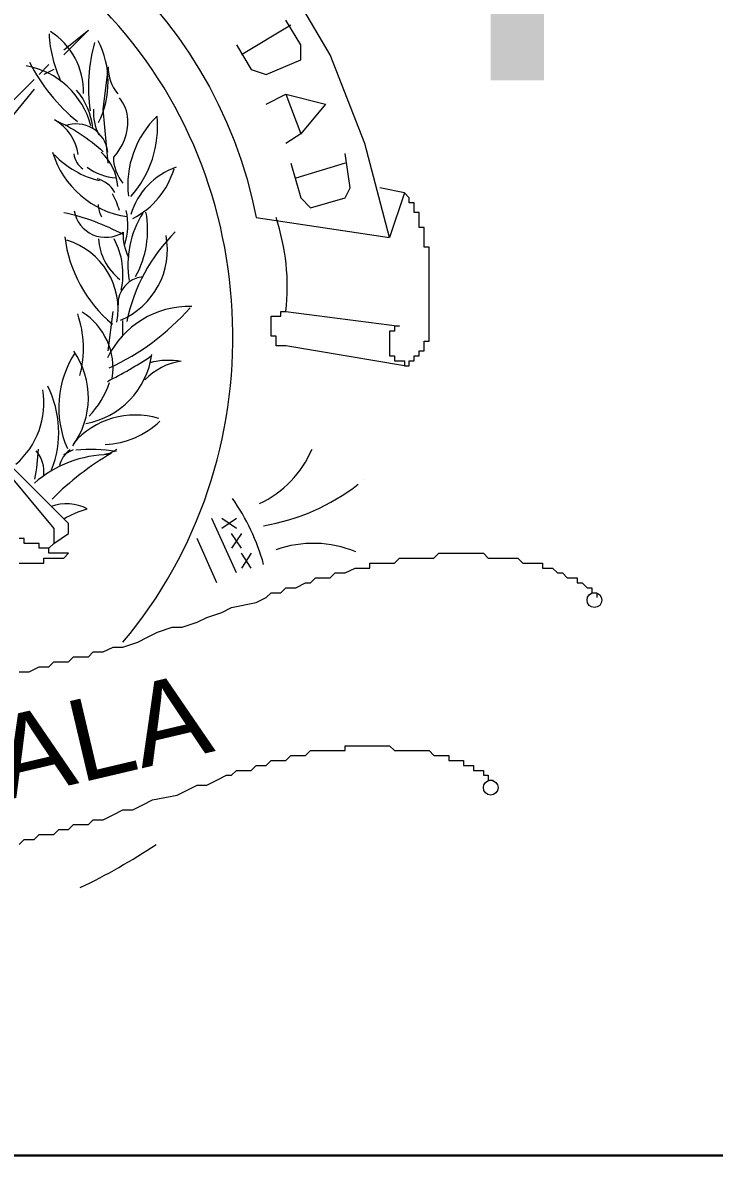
# Model space of a CAD drawing. Header units: millimetres. Extents: x 2290 to 2376, y 1743 to 1875.
# Drawn here: x 2305.296 to 2307.669, y 1864.946 to 1868.835 of the extents above; entities that cross this region are included whole.
import ezdxf

# ---------------------------------------------------------------- set-up
doc = ezdxf.new("R2010")
doc.units = ezdxf.units.MM
for name, color, linetype in [('PDF_0', 7, 'Continuous'), ('PDF_FORMATO', 7, 'Continuous'), ('PDF_Text', 7, 'Continuous')]:
    doc.layers.add(name, color=color, linetype=linetype)
doc.styles.add('PDF Arial-BoldMT', font='arial.ttf')
doc.styles.add('PDF TimesNewRomanPS-BoldMT', font='arial.ttf')

msp = doc.modelspace()

# ---------------------------------------------------------------- linework, layer by layer
at = {"layer": 'PDF_0', "lineweight": 9}
msp.add_lwpolyline([(2306.0973, 1868.1653), (2306.5548, 1868.0975), (2306.4701, 1868.4195), (2306.3515, 1868.7244), (2306.182, 1869.0125), (2305.9618, 1869.2666), (2305.7246, 1869.47), (2305.9279, 1869.7919), (2305.6229, 1869.9783), (2305.284, 1870.1138), (2304.9282, 1870.2155), (2304.5724, 1870.2324), (2304.1997, 1870.2155), (2303.8439, 1870.1138), (2303.5219, 1869.9783), (2303.2, 1869.7919), (2303.4203, 1869.47), (2303.1661, 1869.2666), (2302.9628, 1869.0125), (2302.7934, 1868.7244), (2302.6578, 1868.4195), (2302.5901, 1868.0975), (2303.0306, 1868.1653, -0.825154)], format="xyb", close=True, dxfattribs=at)
for points in [[(2305.4365, 1868.7414), (2305.5212, 1868.8092), (2305.4365, 1868.7244)], [(2306.0295, 1868.7583), (2306.0804, 1868.6736), (2306.1312, 1868.6567), (2306.2498, 1868.7075), (2306.2498, 1868.7583), (2306.199, 1868.843)], [(2306.2159, 1868.8261), (2306.0465, 1868.7244)], [(2305.3518, 1868.6567), (2305.3857, 1868.6906)], [(2305.4026, 1868.6736), (2305.3688, 1868.6567)], [(2305.589, 1868.3517), (2305.5721, 1868.5381), (2305.589, 1868.6736)], [(2305.1485, 1868.4195), (2305.1316, 1868.4364), (2305.3349, 1868.6397)], [(2305.3349, 1868.6058), (2305.1824, 1868.4195)], [(2306.1312, 1868.555), (2306.199, 1868.5889), (2306.3345, 1868.555), (2306.2498, 1868.4534), (2306.199, 1868.4195)], [(2306.199, 1868.5889), (2306.2498, 1868.4534)], [(2306.2159, 1868.3517), (2306.2498, 1868.2331), (2306.2837, 1868.1992), (2306.4023, 1868.2331), (2306.4192, 1868.267), (2306.4023, 1868.3856)], [(2306.4023, 1868.3517), (2306.2329, 1868.3009)], [(2306.6056, 1868.25), (2306.5209, 1868.267)], [(2306.6056, 1867.657), (2306.199, 1867.7248), (2306.182, 1867.7248), (2306.1651, 1867.7248), (2306.1651, 1867.7417), (2306.1651, 1867.7587), (2306.1481, 1867.7587), (2306.1481, 1867.7756), (2306.1481, 1867.7926), (2306.1481, 1867.8095), (2306.1481, 1867.8264), (2306.1651, 1867.8264), (2306.182, 1867.8264), (2306.182, 1867.8434), (2306.199, 1867.8434), (2306.5887, 1867.7926), (2306.5717, 1867.7926), (2306.5717, 1867.7756), (2306.5548, 1867.7756), (2306.5548, 1867.7587), (2306.5548, 1867.7417), (2306.5548, 1867.7248), (2306.5548, 1867.7078), (2306.5548, 1867.6909), (2306.5717, 1867.6909), (2306.5717, 1867.674), (2306.5887, 1867.674), (2306.6056, 1867.674), (2306.6056, 1867.657), (2306.6226, 1867.657), (2306.6226, 1867.674), (2306.6395, 1867.674), (2306.6395, 1867.6909), (2306.6564, 1867.6909), (2306.6564, 1867.7078), (2306.6734, 1867.7078), (2306.6734, 1867.7248), (2306.6734, 1867.7417), (2306.6903, 1867.7417), (2306.6903, 1867.7587), (2306.6903, 1867.7756), (2306.6903, 1867.7926), (2306.6903, 1867.8095), (2306.6903, 1867.8264), (2306.6903, 1867.8434), (2306.6903, 1867.8603), (2306.6903, 1867.8773), (2306.6903, 1867.8942), (2306.6903, 1867.9112), (2306.6903, 1867.9281), (2306.6903, 1867.9451), (2306.6903, 1867.962), (2306.6903, 1867.9789), (2306.6903, 1867.9959), (2306.6903, 1868.0128), (2306.6903, 1868.0298), (2306.6903, 1868.0467), (2306.6903, 1868.0637), (2306.6734, 1868.0637), (2306.6734, 1868.0806), (2306.6734, 1868.0975), (2306.6734, 1868.1145), (2306.6734, 1868.1314), (2306.6564, 1868.1314), (2306.6564, 1868.1484), (2306.6564, 1868.1653), (2306.6564, 1868.1823), (2306.6395, 1868.1823), (2306.6395, 1868.1992), (2306.6395, 1868.2161), (2306.6226, 1868.2161), (2306.6226, 1868.2331), (2306.6056, 1868.25), (2306.5548, 1868.0975)], [(2305.589, 1867.7078), (2305.606, 1867.8434)], [(2305.4026, 1867.0471), (2305.4535, 1867.0809), (2305.4535, 1867.1148), (2305.2332, 1867.3351), (2305.1993, 1867.3351), (2305.1654, 1867.352)], [(2305.4365, 1867.352), (2305.4704, 1867.369)], [(2305.2332, 1867.3012), (2305.4026, 1867.0979), (2305.4026, 1867.0471), (2305.3857, 1867.0301)], [(2306.4701, 1867.2673), (2306.4701, 1867.2673)], [(2306.0295, 1866.9454), (2305.9448, 1867.1318)], [(2305.284, 1866.9793), (2305.301, 1866.9793), (2305.3179, 1866.9793), (2305.3349, 1866.9793), (2305.3518, 1866.9793), (2305.3688, 1866.9793), (2305.3688, 1866.9962), (2305.3857, 1866.9962), (2305.4026, 1866.9962), (2305.4196, 1866.9962), (2305.4365, 1866.9962), (2305.4535, 1867.0132), (2305.4365, 1867.0132), (2305.4196, 1867.0132), (2305.4026, 1867.0132), (2305.3857, 1867.0132), (2305.3857, 1867.0301), (2305.3688, 1867.0301), (2305.3518, 1867.0301), (2305.3518, 1867.0471), (2305.3349, 1867.0471), (2305.3179, 1867.0471), (2305.301, 1867.0471), (2305.301, 1867.064), (2305.284, 1867.064)], [(2305.9618, 1866.9115), (2305.894, 1867.064)], [(2305.284, 1866.6065), (2305.301, 1866.6065), (2305.3179, 1866.6065), (2305.3518, 1866.6235), (2305.3688, 1866.6235), (2305.3857, 1866.6235), (2305.4026, 1866.6404), (2305.4365, 1866.6404), (2305.4535, 1866.6404), (2305.4704, 1866.6574), (2305.4874, 1866.6574), (2305.5212, 1866.6574), (2305.5382, 1866.6743), (2305.5551, 1866.6743), (2305.5721, 1866.6743), (2305.606, 1866.6912), (2305.6229, 1866.6912), (2305.6399, 1866.6912), (2305.6907, 1866.7082), (2305.7246, 1866.7251), (2305.7585, 1866.7421), (2305.8093, 1866.759), (2305.8432, 1866.759), (2305.894, 1866.776), (2305.9279, 1866.7929), (2305.9787, 1866.8099), (2306.0126, 1866.8268), (2306.0973, 1866.8437), (2306.1312, 1866.8607), (2306.1481, 1866.8776), (2306.182, 1866.8776), (2306.199, 1866.8946), (2306.2159, 1866.8946), (2306.2329, 1866.8946), (2306.2668, 1866.9115), (2306.2837, 1866.9115), (2306.3006, 1866.9285), (2306.3176, 1866.9285), (2306.3515, 1866.9285), (2306.3684, 1866.9454), (2306.3854, 1866.9454), (2306.4023, 1866.9454), (2306.4362, 1866.9623), (2306.4531, 1866.9623), (2306.4701, 1866.9623), (2306.487, 1866.9623), (2306.487, 1866.9793), (2306.504, 1866.9793), (2306.5209, 1866.9793), (2306.5378, 1866.9793), (2306.5548, 1866.9793), (2306.5717, 1866.9793), (2306.5887, 1866.9962), (2306.6056, 1866.9962), (2306.6226, 1866.9962), (2306.6395, 1866.9962), (2306.6564, 1866.9962), (2306.6734, 1866.9962), (2306.6903, 1866.9962), (2306.7073, 1866.9962), (2306.7242, 1867.0132), (2306.7412, 1867.0132), (2306.7581, 1867.0132), (2306.7751, 1867.0132), (2306.792, 1867.0132), (2306.8089, 1867.0132), (2306.8259, 1867.0132), (2306.8428, 1867.0132), (2306.8598, 1867.0132), (2306.8767, 1867.0132), (2306.8937, 1866.9962), (2306.9106, 1866.9962), (2306.9275, 1866.9962), (2306.9445, 1866.9962), (2306.9614, 1866.9962), (2306.9784, 1866.9962), (2306.9953, 1866.9962), (2307.0123, 1866.9793), (2307.0292, 1866.9793), (2307.0461, 1866.9793), (2307.0631, 1866.9793), (2307.08, 1866.9793), (2307.08, 1866.9623), (2307.097, 1866.9623), (2307.1139, 1866.9623), (2307.1309, 1866.9454), (2307.1478, 1866.9454), (2307.1647, 1866.9285), (2307.1817, 1866.9285), (2307.1986, 1866.9285), (2307.1986, 1866.9115), (2307.2156, 1866.9115), (2307.2325, 1866.8946), (2307.2495, 1866.8946), (2307.2495, 1866.8776), (2307.2664, 1866.8776), (2307.2664, 1866.8607)], [(2305.284, 1866.0135), (2305.301, 1866.0305), (2305.3179, 1866.0305), (2305.3349, 1866.0305), (2305.3518, 1866.0474), (2305.3688, 1866.0474), (2305.3857, 1866.0474), (2305.4026, 1866.0474), (2305.4196, 1866.0643), (2305.4365, 1866.0643), (2305.4535, 1866.0643), (2305.4704, 1866.0813), (2305.5043, 1866.0813), (2305.5212, 1866.0813), (2305.5382, 1866.0982), (2305.5551, 1866.0982), (2305.5721, 1866.0982), (2305.606, 1866.1152), (2305.6399, 1866.1321), (2305.6737, 1866.1321), (2305.7076, 1866.1491), (2305.7415, 1866.166), (2305.8262, 1866.1829), (2305.8601, 1866.1999), (2305.894, 1866.2168), (2305.9279, 1866.2168), (2305.9618, 1866.2338), (2305.9957, 1866.2507), (2306.0126, 1866.2507), (2306.0295, 1866.2677), (2306.0465, 1866.2677), (2306.0804, 1866.2677), (2306.0973, 1866.2846), (2306.1143, 1866.2846), (2306.1312, 1866.2846), (2306.1481, 1866.3016), (2306.1651, 1866.3016), (2306.182, 1866.3016), (2306.199, 1866.3016), (2306.2159, 1866.3185), (2306.2329, 1866.3185), (2306.2498, 1866.3185), (2306.2668, 1866.3185), (2306.2837, 1866.3354), (2306.3006, 1866.3354), (2306.3176, 1866.3354), (2306.3345, 1866.3354), (2306.3515, 1866.3354), (2306.3684, 1866.3354), (2306.3854, 1866.3354), (2306.4023, 1866.3354), (2306.4023, 1866.3524), (2306.4192, 1866.3524), (2306.4362, 1866.3524), (2306.4531, 1866.3524), (2306.4701, 1866.3524), (2306.487, 1866.3524), (2306.504, 1866.3524), (2306.5209, 1866.3524), (2306.5378, 1866.3524), (2306.5548, 1866.3524), (2306.5717, 1866.3354), (2306.5887, 1866.3354), (2306.6056, 1866.3354), (2306.6226, 1866.3354), (2306.6395, 1866.3354), (2306.6564, 1866.3354), (2306.6734, 1866.3354), (2306.6903, 1866.3354), (2306.7073, 1866.3185), (2306.7242, 1866.3185), (2306.7412, 1866.3185), (2306.7581, 1866.3185), (2306.7581, 1866.3016), (2306.7751, 1866.3016), (2306.792, 1866.3016), (2306.8089, 1866.3016), (2306.8089, 1866.2846), (2306.8259, 1866.2846), (2306.8428, 1866.2846), (2306.8428, 1866.2677), (2306.8598, 1866.2677), (2306.8767, 1866.2677), (2306.8767, 1866.2507), (2306.8937, 1866.2507), (2306.8937, 1866.2338), (2306.9106, 1866.2338)]]:
    msp.add_lwpolyline(points, dxfattribs=at)
for points in [[(2305.6409, 1868.283, -0.180829), (2305.608, 1868.3733, 0.200709), (2305.6567, 1868.5017, 0.165306), (2305.6278, 1868.5765)], [(2305.4859, 1868.3816, 0.235743), (2305.4052, 1868.5005, -0.086948), (2305.5718, 1868.3913)], [(2305.6673, 1868.2377, 0.207748), (2305.7568, 1868.5137, 0.234174), (2305.6588, 1868.2387)], [(2305.4721, 1868.1888, 0.538579), (2305.6407, 1868.1154, 0.141444), (2305.6598, 1868.0283)], [(2305.7329, 1867.6682, -0.116727), (2305.8402, 1867.672, 0.170056), (2305.7155, 1867.6085)], [(2305.4366, 1867.1317, -0.057883), (2305.5176, 1867.1653, 0.201462), (2305.3933, 1867.1741)]]:
    msp.add_lwpolyline(points, format="xyb", dxfattribs=at)
at = {"layer": 'PDF_0', "lineweight": 20}
for points in [[(2306.0295, 1867.1318), (2305.9787, 1867.0979)], [(2306.0295, 1867.0979), (2305.9787, 1867.1318)], [(2305.9957, 1867.1148), (2305.9957, 1867.1148)], [(2306.0465, 1867.0809), (2306.0126, 1867.0301)], [(2306.0465, 1867.0301), (2306.0126, 1867.0809)], [(2306.0295, 1867.0471), (2306.0295, 1867.0471)], [(2306.0804, 1867.0132), (2306.0465, 1866.9623)], [(2306.0804, 1866.9623), (2306.0465, 1867.0132)], [(2306.0634, 1866.9793), (2306.0634, 1866.9793)]]:
    msp.add_lwpolyline(points, dxfattribs=at)
at = {"layer": 'PDF_0', "lineweight": 9}
for centre in [(2307.2579, 1866.8522), (2306.9021, 1866.2084)]:
    msp.add_circle(centre, 0.0254, dxfattribs=at)
for centre, radius, start, end in [((2305.8177, 1868.8176), 0.432, 182.9061, 205.5826), ((2305.2586, 1868.5974), 0.2457, 358.7148, 57.4869), ((2305.2756, 1868.6313), 0.3134, 333.5227, 26.8179), ((2306.0889, 1868.6143), 0.5676, 164.4654, 188.3275), ((2305.8856, 1868.9871), 0.6354, 207.0101, 230.7889), ((2305.2586, 1868.411), 0.2796, 14.3266, 79.9756), ((2305.7331, 1868.6821), 0.144, 179.864, 219.4711), ((2305.2925, 1868.4449), 0.2457, 6.4017, 40.0862), ((2305.7161, 1868.5296), 0.1779, 177.4477, 206.6781), ((2305.4789, 1868.3771), 0.1101, 6.9313, 110.0309), ((2305.6992, 1868.4788), 0.3135, 196.4909, 261.6935), ((2305.6314, 1868.5974), 0.3134, 223.6357, 256.8048), ((2305.5467, 1868.394), 0.0762, 187.6426, 234.041), ((2305.445, 1868.2585), 0.1779, 4.234, 47.6477), ((2305.6314, 1868.4958), 0.1949, 234.046, 265.3654), ((2305.9025, 1868.106), 0.2457, 109.0672, 163.5741), ((2305.5467, 1868.411), 0.2795, 297.1563, 343.857), ((2305.5297, 1868.2077), 0.0932, 28.4204, 76.8015), ((2305.3434, 1868.106), 0.2964, 16.4884, 28.423), ((2305.6314, 1868.2077), 0.0762, 178.3684, 211.3002), ((2305.445, 1868.1399), 0.2118, 341.4712, 13.4907), ((2305.2756, 1867.4284), 0.7708, 61.5839, 77.9446), ((2305.9872, 1868.0044), 0.3304, 147.7666, 189.5965), ((2305.3942, 1868.123), 0.3304, 331.0336, 10.652), ((2305.4577, 1867.9281), 0.7461, 353.4802, 18.5378), ((2306.2467, 1867.6859), 0.6064, 134.8197, 168.3509), ((2305.9025, 1868.1568), 0.4659, 187.0701, 230.0762), ((2305.3772, 1867.8519), 0.2457, 349.2158, 73.3458), ((2305.75, 1868.106), 0.1949, 183.8891, 231.7944), ((2305.3772, 1867.9705), 0.2626, 348.167, 27.7303), ((2305.5297, 1868.0552), 0.2626, 292.6995, 10.8037), ((2305.7161, 1867.8688), 0.0932, 95.1627, 182.7421), ((2305.3772, 1867.6485), 0.2287, 351.4583, 57.4247), ((2305.8686, 1867.5469), 0.3135, 88.677, 154.1055), ((2305.2417, 1868.411), 0.8387, 294.7681, 318.521), ((2305.14, 1867.7163), 0.3643, 345.2448, 18.935), ((2304.8348, 1867.801), 0.8051, 356.7099, 0.8015), ((2305.7669, 1867.513), 0.3473, 146.92, 203.758), ((2305.2417, 1867.5469), 0.2796, 323.8002, 34.8595), ((2305.4619, 1867.7333), 0.2796, 280.344, 352.1455), ((2304.9539, 1868.8679), 1.4141, 296.5758, 303.528), ((2305.0892, 1867.5299), 0.2796, 310.9023, 9.0526), ((2305.0722, 1867.4283), 0.3473, 338.2804, 27.0258), ((2305.3264, 1867.6824), 0.2795, 314.8269, 342.626), ((2305.6822, 1867.208), 0.2796, 73.2364, 139.3237), ((2305.5636, 1867.6824), 0.2965, 273.0268, 313.2792), ((2304.4112, 1867.4283), 0.9406, 350.1462, 356.4726), ((2305.5636, 1867.4453), 0.0933, 277.8191, 306.7034), ((2305.9533, 1867.513), 0.3643, 295.2236, 336.9962), ((2305.5975, 1866.9538), 0.3982, 90.7374, 131.0863), ((2305.2586, 1867.2927), 0.1101, 352.862, 40.5574), ((2306.0888, 1866.5134), 0.9742, 120.0909, 135.2585), ((2305.5128, 1867.2927), 0.0932, 125.8484, 166.8288), ((2305.5297, 1866.8184), 0.5506, 80.9808, 95.3308), ((2306.0041, 1867.818), 0.7201, 279.4039, 308.0065), ((2305.4281, 1866.7844), 0.7201, 15.3376, 35.3327), ((2306.2922, 1866.6659), 0.3812, 67.3998, 109.5534), ((2304.581, 1867.7669), 2.1092, 295.6244, 303.7772)]:
    msp.add_arc(centre, radius, start, end, dxfattribs=at)
msp.add_ellipse((2304.564, 1867.7571), major_axis=(0, 1.5604), ratio=0.931245, start_param=3.975254, end_param=8.591117, dxfattribs=at)
at = {"layer": 'PDF_FORMATO', "lineweight": 30}
msp.add_lwpolyline([(2301.5396, 1864.9461), (2327.412, 1864.9461), (2327.412, 1870.944)], dxfattribs=at)

# ---------------------------------------------------------------- texts
at = {"layer": 'PDF_Text', "insert": (2306.7419, 1869.3268), "char_height": 1.400168, "attachment_point": 4, "style": 'PDF Arial-BoldMT'}
msp.add_mtext('REGISTRO GENERAL', dxfattribs=at)
at = {"layer": 'PDF_Text', "insert": (2304.8853, 1866.226), "char_height": 0.2813, "attachment_point": 4, "rotation": 13.2659, "style": 'PDF TimesNewRomanPS-BoldMT'}
msp.add_mtext('MALA', dxfattribs=at)

doc.saveas('drawing.dxf')
